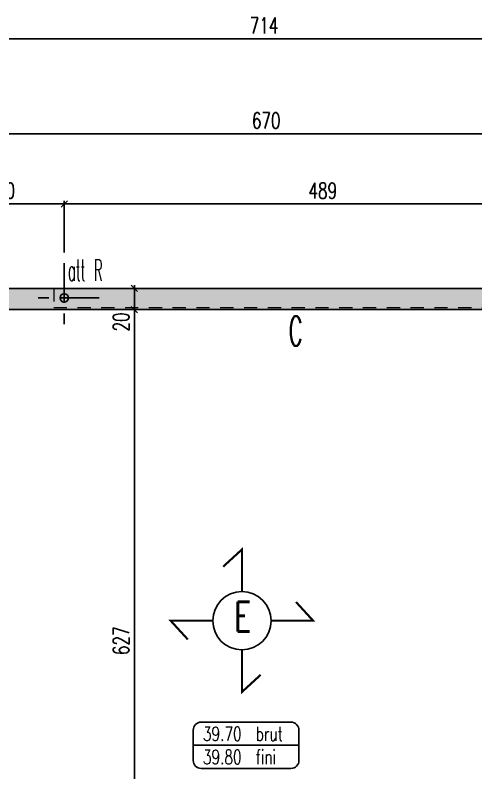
# Model space of a CAD drawing. Extents: x 308 to 787, y -199 to -146.
# Drawn here: x 347.31 to 351.67, y -165.02 to -157.86 of the extents above; entities that cross this region are included whole.
import ezdxf
from ezdxf.enums import TextEntityAlignment as Align

# ---------------------------------------------------------------- set-up
doc = ezdxf.new("R2010")
doc.units = 0
doc.header["$LTSCALE"] = 0.5
doc.header["$MEASUREMENT"] = 0
for name, pattern in [('AXES2', [1.125, 0.75, -0.125, 0.125, -0.125]), ('CACHE', [0.375, 0.25, -0.125]), ('DISCONTINU2', [0.375, 0.25, -0.125])]:
    doc.linetypes.add(name, pattern=pattern)
doc.layers.get('DEFPOINTS').update_dxf_attribs({"linetype": 'CONTINUOUS'})
for name, color, linetype in [('AXES', 6, 'AXES2'), ('COTATION', 7, 'CONTINUOUS'), ('HABILLAGE', 7, 'CONTINUOUS'), ('MURS', 3, 'CONTINUOUS'), ('PLANCHER', 7, 'CONTINUOUS'), ('POCHAGE', 254, 'CONTINUOUS'), ('RAID', 1, 'CONTINUOUS'), ('RDC', 7, 'DISCONTINU2'), ('REPERE-CHAI', 4, 'CONTINUOUS'), ('REPERE-RAID', 4, 'CONTINUOUS')]:
    doc.layers.add(name, color=color, linetype=linetype)
doc.styles.add('ROMANS8', font='romans.shx', dxfattribs={"width": 0.7})
doc.styles.get("Standard").update_dxf_attribs({"font": 'txt.shx'})
doc.dimstyles.new('COT50 cm', dxfattribs={"dimtxt": 0.15, "dimasz": 0.06, "dimexe": 0.03, "dimexo": 0.1, "dimgap": 0.05, "dimtad": 1, "dimdec": 0, "dimlfac": 100, "dimzin": 0, "dimdsep": 46, "dimtxsty": 'ROMANS8', "dimblk1": 'OBLIQUE', "dimblk2": 'OBLIQUE', "dimsah": 1, "dimcen": 0.03, "dimdle": 0.03, "dimclrt": 1, "dimadec": 0, "dimazin": 0, "dimtfac": 1, "dimtdec": 0, "dimtmove": 0, "dimatfit": 3, "dimfxl": 0, "dimtolj": 1, "dimtzin": 0, "dimlwd": -1, "dimlwe": -1, "dimarcsym": 0})

# ---------------------------------------------------------------- blocks, each defined once
blk = doc.blocks.new('139')
at = {"layer": 'HABILLAGE', "color": 7}
blk.add_line((-0.6648, 0), (0.6648, 0), dxfattribs=at)
at = {"layer": 'HABILLAGE'}
blk.add_lwpolyline([(-0.5648, -0.291), (0.5648, -0.291, 0.414214), (0.6648, -0.191), (0.6648, 0.191, 0.414214), (0.5648, 0.291), (-0.5648, 0.291, 0.414214), (-0.6648, 0.191), (-0.6648, -0.191, 0.414214)], format="xyb", close=True, dxfattribs=at)
at = {"layer": 'HABILLAGE', "color": 1, "width": 0.7}
for s, p in [('brut', (0.1215, 0.054)), ('fini', (0.1215, -0.237))]:
    blk.add_text(s, height=0.18, dxfattribs=at).set_placement(p)
for tag, p in [('NIVBRUT', (-0.5425, 0.054)), ('NIVFINI', (-0.5425, -0.237))]:
    blk.add_attdef(tag, p, '', height=0.18, dxfattribs=at)
blk = doc.blocks.new('_Oblique')
at = {"layer": 'COTATION', "color": 0, "lineweight": -2}
blk.add_line((-0.5, -0.5), (0.5, 0.5), dxfattribs=at)
blk = doc.blocks.new('*D37')
at = {"layer": 'COTATION', "color": 0, "transparency": 16777216}
for p, q in [((346.3362, -159.2791), (346.3362, -158.9491)), ((353.0359, -159.2791), (353.0359, -158.9491)), ((346.3062, -158.9791), (353.0659, -158.9791))]:
    blk.add_line(p, q, dxfattribs=at)
at = {"layer": 'DEFPOINTS', "color": 0, "transparency": 16777216}
for p in [(353.0359, -158.9791), (346.3362, -162.1243), (353.0359, -162.3243)]:
    blk.add_point(p, dxfattribs=at)
at = {"layer": 'COTATION', "color": 0, "transparency": 16777216, "xscale": 0.06, "yscale": 0.06, "zscale": 0.06, "rotation": 180}
blk.add_blockref('_Oblique', (346.3362, -158.9791), dxfattribs=at)
at = {"layer": 'COTATION', "color": 0, "transparency": 16777216, "xscale": 0.06, "yscale": 0.06, "zscale": 0.06}
blk.add_blockref('_Oblique', (353.0359, -158.9791), dxfattribs=at)
at = {"layer": 'COTATION', "color": 1, "transparency": 16777216, "insert": (349.686, -158.8541), "char_height": 0.15, "attachment_point": 5, "style": 'ROMANS8'}
blk.add_mtext('\\A1;670', dxfattribs=at)
blk = doc.blocks.new('*D84')
at = {"layer": 'COTATION', "color": 0, "transparency": 16777216}
for p, q in [((346.5759, -160.1024), (346.5759, -159.613)), ((347.7758, -160.1024), (347.7758, -159.613)), ((346.5459, -159.643), (347.8058, -159.643))]:
    blk.add_line(p, q, dxfattribs=at)
at = {"layer": 'DEFPOINTS', "color": 0, "transparency": 16777216}
for p in [(347.7758, -159.643), (346.5759, -160.2024), (347.7758, -160.2024)]:
    blk.add_point(p, dxfattribs=at)
at = {"layer": 'COTATION', "color": 0, "transparency": 16777216, "xscale": 0.06, "yscale": 0.06, "zscale": 0.06, "rotation": 180}
blk.add_blockref('_Oblique', (346.5759, -159.643), dxfattribs=at)
at = {"layer": 'COTATION', "color": 0, "transparency": 16777216, "xscale": 0.06, "yscale": 0.06, "zscale": 0.06}
blk.add_blockref('_Oblique', (347.7758, -159.643), dxfattribs=at)
at = {"layer": 'COTATION', "color": 1, "transparency": 16777216, "insert": (347.1758, -159.518), "char_height": 0.15, "attachment_point": 5, "style": 'ROMANS8'}
blk.add_mtext('\\A1;120', dxfattribs=at)
blk = doc.blocks.new('*D85')
at = {"layer": 'COTATION', "color": 0, "transparency": 16777216}
for p, q in [((347.7758, -160.1024), (347.7758, -159.613)), ((352.6659, -160.5213), (352.6659, -159.613)), ((347.7458, -159.643), (352.6959, -159.643))]:
    blk.add_line(p, q, dxfattribs=at)
at = {"layer": 'DEFPOINTS', "color": 0, "transparency": 16777216}
for p in [(352.6659, -159.643), (347.7758, -160.2024), (352.6659, -160.6213)]:
    blk.add_point(p, dxfattribs=at)
at = {"layer": 'COTATION', "color": 0, "transparency": 16777216, "xscale": 0.06, "yscale": 0.06, "zscale": 0.06, "rotation": 180}
blk.add_blockref('_Oblique', (347.7758, -159.643), dxfattribs=at)
at = {"layer": 'COTATION', "color": 0, "transparency": 16777216, "xscale": 0.06, "yscale": 0.06, "zscale": 0.06}
blk.add_blockref('_Oblique', (352.6659, -159.643), dxfattribs=at)
at = {"layer": 'COTATION', "color": 1, "transparency": 16777216, "insert": (350.2208, -159.518), "char_height": 0.15, "attachment_point": 5, "style": 'ROMANS8'}
blk.add_mtext('\\A1;489', dxfattribs=at)
blk = doc.blocks.new('*D91')
at = {"layer": 'COTATION', "color": 0, "transparency": 16777216}
for p, q in [((346.0659, -158.0813), (353.2659, -158.0813)), ((346.0959, -159.0813), (346.0959, -158.0513)), ((353.2359, -159.0813), (353.2359, -158.0513))]:
    blk.add_line(p, q, dxfattribs=at)
at = {"layer": 'DEFPOINTS', "color": 0, "transparency": 16777216}
for p in [(353.2359, -158.0813), (346.0959, -160.4413), (353.2359, -160.4413)]:
    blk.add_point(p, dxfattribs=at)
at = {"layer": 'COTATION', "color": 0, "transparency": 16777216, "xscale": 0.06, "yscale": 0.06, "zscale": 0.06, "rotation": 180}
blk.add_blockref('_Oblique', (346.0959, -158.0813), dxfattribs=at)
at = {"layer": 'COTATION', "color": 0, "transparency": 16777216, "xscale": 0.06, "yscale": 0.06, "zscale": 0.06}
blk.add_blockref('_Oblique', (353.2359, -158.0813), dxfattribs=at)
at = {"layer": 'COTATION', "color": 1, "transparency": 16777216, "insert": (349.6659, -157.9563), "char_height": 0.15, "attachment_point": 5, "style": 'ROMANS8'}
blk.add_mtext('\\A1;714', dxfattribs=at)
blk = doc.blocks.new('*D231')
at = {"layer": 'COTATION', "color": 0, "transparency": 16777216}
for p, q in [((348.4389, -166.9363), (348.4389, -160.6113)), ((348.4389, -160.6413), (348.4689, -160.6413)), ((347.6176, -166.9063), (348.4689, -166.9063))]:
    blk.add_line(p, q, dxfattribs=at)
at = {"layer": 'DEFPOINTS', "color": 0, "transparency": 16777216}
for p in [(348.3909, -160.6413), (348.4389, -160.6413), (347.5176, -166.9063)]:
    blk.add_point(p, dxfattribs=at)
at = {"layer": 'COTATION', "color": 0, "transparency": 16777216, "xscale": 0.06, "yscale": 0.06, "zscale": 0.06}
for p, rotation in [((348.4389, -160.6413), 90), ((348.4389, -166.9063), 270)]:
    blk.add_blockref('_Oblique', p, dxfattribs=dict(at, rotation=rotation))
at = {"layer": 'COTATION', "color": 1, "transparency": 16777216, "insert": (348.3139, -163.7738), "char_height": 0.15, "attachment_point": 5, "rotation": 90, "style": 'ROMANS8'}
blk.add_mtext('\\A1;627', dxfattribs=at)
blk = doc.blocks.new('*D232')
at = {"layer": 'COTATION', "color": 0, "transparency": 16777216}
for p, q in [((348.4389, -160.6713), (348.4389, -160.4113)), ((348.4389, -160.4413), (348.4689, -160.4413)), ((348.4389, -160.6413), (348.4689, -160.6413))]:
    blk.add_line(p, q, dxfattribs=at)
at = {"layer": 'DEFPOINTS', "color": 0, "transparency": 16777216}
for p in [(348.3909, -160.4413), (348.4389, -160.4413), (348.3909, -160.6413)]:
    blk.add_point(p, dxfattribs=at)
at = {"layer": 'COTATION', "color": 0, "transparency": 16777216, "xscale": 0.06, "yscale": 0.06, "zscale": 0.06}
for p, rotation in [((348.4389, -160.4413), 90), ((348.4389, -160.6413), 270)]:
    blk.add_blockref('_Oblique', p, dxfattribs=dict(at, rotation=rotation))
at = {"layer": 'COTATION', "color": 1, "transparency": 16777216, "insert": (348.3139, -160.7588), "char_height": 0.15, "attachment_point": 5, "rotation": 90, "style": 'ROMANS8'}
blk.add_mtext('\\A1;20', dxfattribs=at)
blk = doc.blocks.new('A$C6B096A38')
at = {"layer": 'POCHAGE'}
h = blk.add_hatch(dxfattribs=at)
h.set_pattern_fill('AR-SAND', color=0, scale=0.07)
h.set_pattern_definition([(37.5, (-513.79323, 160.44126), (-0.004409535, 0.134877664), [0, -0.1064, 0, -0.119, 0, -0.11375]), (7.5, (-513.79323, 160.44126), (0.12388437, 0.197550225), [0, -0.0574, 0, -0.0959, 0, -0.03675]), (327.5, (-513.87933, 160.44126), (0.21798993, 0.000396134), [0, -0.035, 0, -0.126, 0, -0.1645]), (317.5, (-513.87933, 160.44126), (0.21042886, 0.06143729), [0, -0.0175, 0, -0.0826, 0, -0.0945])])
h.paths.add_polyline_path([(7.12, -2.39), (8.42, -2.39), (8.42, -2.21), (6.75, -2.21), (6.75, 0), (1.58, 0), (1.58, -0.18), (6.57, -0.18), (6.57, -2.39), (6.94, -2.39), (6.94, -5.525), (7.12, -5.525)])
at = {"layer": 'AXES', "color": 1}
for p, q in [((1.6799, 0.2381), (1.6799, -0.4197)), ((2.0088, -0.0908), (1.3511, -0.0908))]:
    blk.add_line(p, q, dxfattribs=at)
at = {"layer": 'RAID'}
blk.add_circle((1.6799, -0.0908), 0.04, dxfattribs=at)
at = {"layer": 'RDC', "linetype": 'CACHE', "lineweight": 15}
blk.add_lwpolyline([(7.12, -5.525), (7.12, -2.39), (8.42, -2.39), (8.42, -2.21), (6.75, -2.21), (6.75, 0), (1.58, 0), (1.58, -0.18), (6.57, -0.18), (6.57, -2.39), (6.94, -2.39), (6.94, -5.525)], close=True, dxfattribs=at)

msp = doc.modelspace()

# ---------------------------------------------------------------- hatches: boundary and pattern name
at = {"layer": 'POCHAGE'}
msp.add_hatch(color=256, dxfattribs=at).paths.add_polyline_path([(374.873, -162.8514), (374.873, -169.1709), (373.5228, -169.1709), (373.5228, -167.6074), (373.3423, -167.6074), (373.3428, -169.171), (372.898, -169.1709), (372.898, -169.3513), (375.033, -169.3512), (375.033, -162.6513), (353.2359, -162.6513), (353.2359, -160.4413), (346.1362, -160.4413), (346.1362, -160.6413), (353.0362, -160.6413), (353.0355, -167.7513), (353.2362, -167.7513), (353.2362, -162.8513)])

# ---------------------------------------------------------------- linework, layer by layer
at = {"layer": 'MURS'}
for p, q in [((346.1362, -160.4413), (353.2359, -160.4413)), ((346.1362, -160.6413), (353.0359, -160.6413))]:
    msp.add_line(p, q, dxfattribs=at)
at = {"layer": 'PLANCHER', "color": 1, "const_width": 0.02}
for points in [[(349.456, -163.3083), (349.456, -162.9103), (349.2788, -163.0726)], [(349.7317, -163.584), (350.1298, -163.584), (349.9675, -163.4068)], [(349.1803, -163.584), (348.7823, -163.584), (348.9446, -163.7612)], [(349.456, -163.8597), (349.456, -164.2578), (349.6332, -164.0955)]]:
    msp.add_lwpolyline(points, dxfattribs=at)
at = {"layer": 'PLANCHER', "color": 1}
msp.add_circle((349.456, -163.584), 0.2757, dxfattribs=at)

# ---------------------------------------------------------------- block references
at = {"layer": 'HABILLAGE', "color": 1, "xscale": 0.7521624, "yscale": 0.7521624, "zscale": 0.7521624}
msp.add_blockref('139', (349.4952, -164.7617), dxfattribs=at).add_auto_attribs({'NIVBRUT': '39.70', 'NIVFINI': '39.80'})
at = {"layer": 'RDC'}
msp.add_blockref('A$C6B096A38', (346.0959, -160.4413), dxfattribs=at)

# ---------------------------------------------------------------- texts
at = {"layer": 'PLANCHER', "color": 1, "width": 0.7}
msp.add_text('E', height=0.28, dxfattribs=at).set_placement((349.4638, -163.5453), align=Align.MIDDLE)
at = {"layer": 'REPERE-CHAI', "color": 4, "width": 0.519}
msp.add_text('C', height=0.28, dxfattribs=at).set_placement((349.8986, -160.9849))
at = {"layer": 'REPERE-RAID', "color": 4, "width": 0.45}
msp.add_text('att R', height=0.2, dxfattribs=at).set_placement((347.8102, -160.3698))

# ---------------------------------------------------------------- dimensions: what is measured, and where the dimension line sits
at = {"layer": 'COTATION'}
for base, p1, p2, override, picture, middle in [((353.2359, -158.0813), (346.0959, -160.4413), (353.2359, -160.4413), {"dimtmove": 1}, '*D91', (349.6659, -157.9563)), ((353.0359, -158.9791), (346.3362, -162.1243), (353.0359, -162.3243), {"dimtmove": 1, "dimfxl": 0.3, "dimfxlon": 1}, '*D37', (349.686, -158.8541)), ((347.7758, -159.643), (346.5759, -160.2024), (347.7758, -160.2024), {"dimtmove": 1}, '*D84', (347.1758, -159.518)), ((352.6659, -159.643), (347.7758, -160.2024), (352.6659, -160.6213), {"dimtmove": 1}, '*D85', (350.2208, -159.518))]:
    dim = msp.add_linear_dim(base=base, p1=p1, p2=p2, dimstyle='COT50 cm', override=override, dxfattribs=at)
    dim.commit()
    dim.dimension.update_dxf_attribs({"geometry": picture, "text_midpoint": middle})
dim = msp.add_linear_dim(base=(348.4389, -160.4413), p1=(348.3909, -160.6413), p2=(348.3909, -160.4413), angle=90, dimstyle='COT50 cm', override={"dimtmove": 1}, dxfattribs=at)
dim.commit()
dim.dimension.update_dxf_attribs({"geometry": '*D232', "text_midpoint": (348.4389, -160.7588), "dimtype": 160})
dim = msp.add_linear_dim(base=(348.43892704, -160.64126498), p1=(347.51764855, -166.906265), p2=(348.39092562, -160.64126498), angle=90, dimstyle='COT50 cm', override={"dimtmove": 1}, dxfattribs=at)
dim.commit()
dim.dimension.update_dxf_attribs({"geometry": '*D231', "text_midpoint": (348.31392704, -163.77376499)})

doc.saveas('drawing.dxf')
